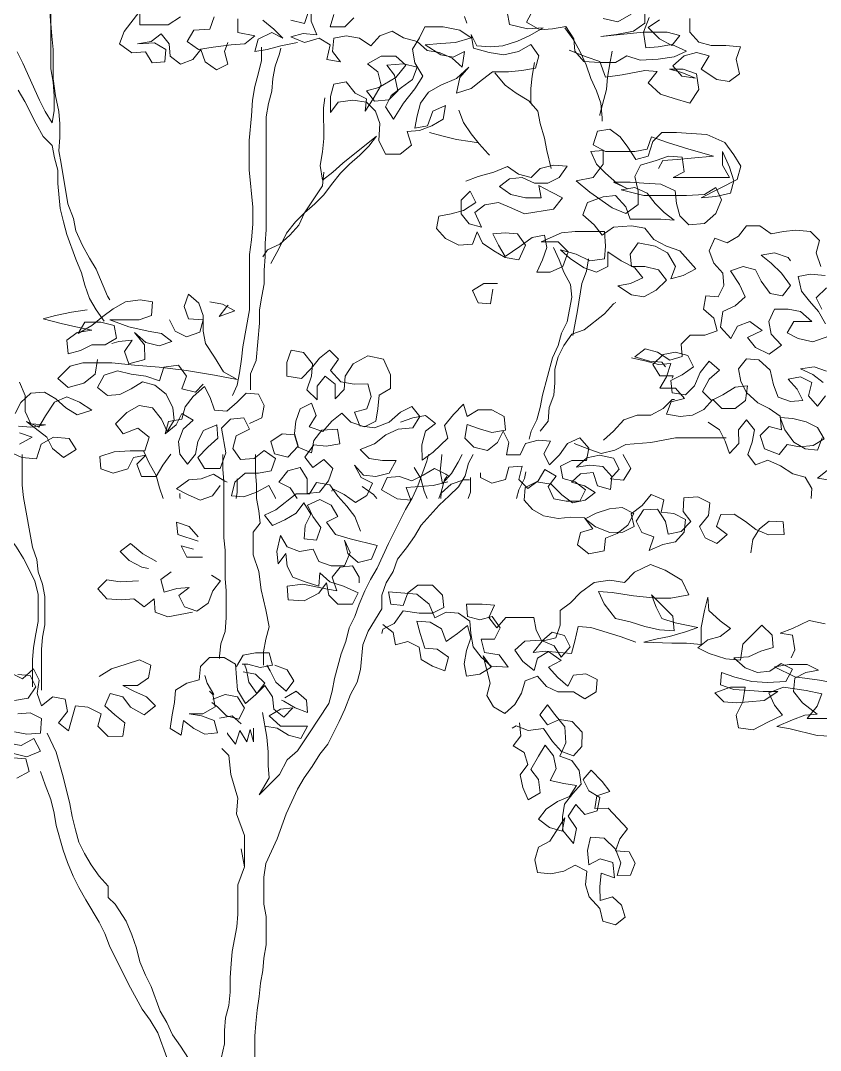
# Model space of a CAD drawing. Header units: metres. Extents: x -58 to 722, y -1100 to 345.
# Drawn here: x 31.314 to 31.862, y -16.49 to -15.785 of the extents above; entities that cross this region are included whole.
import ezdxf

# ---------------------------------------------------------------- set-up
doc = ezdxf.new("R2010")
doc.units = ezdxf.units.M
doc.header["$MEASUREMENT"] = 0
doc.layers.add('FSR_ARQ_006ARBOLES', color=74, linetype='Continuous', lineweight=0)

# ---------------------------------------------------------------- blocks, each defined once
blk = doc.blocks.new('arboles fsr 01')
at = {"layer": 'FSR_ARQ_006ARBOLES', "color": 35}
for points in [[(186.56601, -35.21631), (186.56242, -35.22346), (186.55167, -35.24705), (186.54809, -35.2542), (186.54379, -35.26135), (186.54237, -35.25348), (186.54238, -35.24418), (186.5431, -35.2356), (186.54454, -35.22702), (186.54457, -35.19984), (186.54529, -35.19054), (186.54601, -35.18268), (186.54888, -35.17338), (186.55176, -35.15765), (186.55605, -35.14979), (186.56178, -35.14407), (186.56823, -35.13692)], [(186.54458, -35.17981), (186.54457, -35.19841), (186.54384, -35.20628), (186.54312, -35.21486), (186.5431, -35.23345), (186.54166, -35.24418), (186.53951, -35.25419), (186.53879, -35.26206), (186.53878, -35.27064), (186.53949, -35.27922), (186.53805, -35.28709), (186.53373, -35.31283), (186.53015, -35.32212), (186.52871, -35.32999), (186.52441, -35.33928), (186.52011, -35.34715), (186.51582, -35.3543), (186.50865, -35.37145), (186.50722, -35.3736)], [(186.51078, -35.38719), (186.51579, -35.38004), (186.52009, -35.37289), (186.52296, -35.36431), (186.52511, -35.35645), (186.5287, -35.34787), (186.53443, -35.33214), (186.53658, -35.32428), (186.53874, -35.3157), (186.54018, -35.29996), (186.54019, -35.29138), (186.54234, -35.28352), (186.54378, -35.27565), (186.54951, -35.26993), (186.55381, -35.26207), (186.56097, -35.24777), (186.56527, -35.24062)], [(186.41776, -35.43073), (186.41777, -35.42072), (186.41421, -35.41213), (186.41208, -35.38853), (186.41209, -35.37995), (186.41067, -35.37136), (186.40924, -35.3635), (186.40925, -35.35491), (186.40854, -35.34633), (186.40855, -35.33775), (186.40784, -35.32916), (186.40791, -35.25764), (186.40649, -35.24906), (186.40435, -35.24119), (186.40364, -35.23332), (186.40222, -35.22546), (186.39936, -35.21759), (186.39865, -35.21401)], [(186.41081, -35.21331), (186.4108, -35.22189), (186.41294, -35.23047), (186.41508, -35.23834), (186.4165, -35.24692), (186.41721, -35.25694), (186.41862, -35.27267), (186.41861, -35.29127), (186.41644, -35.31487), (186.41643, -35.3256), (186.41714, -35.33561), (186.41856, -35.34491), (186.41853, -35.37995), (186.4228, -35.40356), (186.4235, -35.41143), (186.42493, -35.42001), (186.42635, -35.42788), (186.4292, -35.43432)], [(186.40496, -35.35062), (186.39997, -35.34132), (186.39497, -35.3313), (186.38925, -35.32414), (186.38354, -35.31841), (186.37711, -35.31269), (186.37139, -35.30696), (186.36639, -35.30052), (186.36067, -35.29336), (186.35496, -35.28763), (186.34853, -35.28191), (186.34281, -35.27618), (186.33781, -35.26974), (186.35925, -35.28692), (186.36568, -35.29265), (186.37211, -35.29766), (186.37355, -35.28837), (186.37213, -35.27978), (186.37142, -35.2712), (186.37144, -35.25189), (186.37073, -35.24545)], [(186.3714, -35.29266), (186.37211, -35.30124), (186.38354, -35.31841), (186.38711, -35.32628), (186.39282, -35.33273), (186.39925, -35.33845), (186.40712, -35.34204), (186.40997, -35.34633)], [(186.22546, -35.34044), (186.22188, -35.3483), (186.21901, -35.35617), (186.21471, -35.36403), (186.21399, -35.3719), (186.21683, -35.38764), (186.2204, -35.39479), (186.22254, -35.40266), (186.22611, -35.41053), (186.23253, -35.43414), (186.23395, -35.44201), (186.23609, -35.44988), (186.23966, -35.45703), (186.24108, -35.46204)], [(186.23393, -35.45703), (186.22893, -35.45058), (186.22823, -35.442), (186.22537, -35.43413), (186.22467, -35.42626), (186.22467, -35.41768), (186.22253, -35.40981), (186.21897, -35.40266), (186.21397, -35.3955), (186.2061, -35.39263), (186.19324, -35.38261), (186.18752, -35.37617), (186.18609, -35.37545)], [(186.19388, -35.46271), (186.18745, -35.45698), (186.18102, -35.44983), (186.17244, -35.44696), (186.16385, -35.44695), (186.15599, -35.44265), (186.15028, -35.43692), (186.14884, -35.43692)], [(186.21247, -35.46487), (186.20317, -35.46844), (186.1953, -35.47129), (186.18672, -35.46914), (186.17957, -35.46556), (186.16384, -35.46411), (186.14811, -35.46124), (186.11592, -35.46121)], [(186.41504, -35.89377), (186.41508, -35.84085), (186.41438, -35.83298), (186.41367, -35.8244), (186.41225, -35.81581), (186.41154, -35.80723), (186.41012, -35.79936), (186.40941, -35.79149), (186.40798, -35.78291), (186.408, -35.76503), (186.40944, -35.75716), (186.40945, -35.74), (186.40803, -35.73141), (186.40089, -35.71567), (186.39519, -35.69993), (186.38805, -35.68419), (186.38376, -35.67704), (186.37876, -35.66988), (186.37377, -35.66201), (186.36877, -35.65557), (186.36163, -35.64126), (186.35806, -35.63339), (186.35449, -35.62409), (186.35021, -35.61621), (186.34807, -35.60835), (186.34665, -35.59261), (186.34308, -35.58402), (186.33451, -35.56971), (186.33452, -35.56113), (186.33167, -35.55326), (186.32738, -35.5461), (186.32453, -35.53823), (186.31882, -35.53108), (186.31382, -35.52392), (186.30953, -35.51677), (186.2981, -35.50388), (186.29167, -35.49815), (186.28595, -35.49243), (186.28167, -35.48527), (186.27953, -35.4774), (186.27654, -35.47191)], [(186.28358, -35.47191), (186.28597, -35.47669), (186.29025, -35.48385), (186.29597, -35.49029), (186.2974, -35.48242), (186.2967, -35.47456), (186.29648, -35.47191)], [(186.30497, -35.47191), (186.30599, -35.476), (186.3117, -35.49174), (186.31527, -35.49961), (186.31955, -35.50676), (186.33026, -35.52823), (186.3374, -35.54397), (186.34168, -35.55112), (186.34525, -35.55828), (186.34882, -35.56686), (186.35167, -35.57473), (186.35524, -35.58189), (186.35738, -35.59047), (186.36024, -35.59834), (186.36451, -35.61408), (186.36594, -35.62195), (186.36807, -35.62982), (186.38093, -35.64914), (186.38093, -35.64914), (186.38807, -35.65988), (186.3945, -35.6656), (186.3995, -35.67491), (186.41236, -35.68779), (186.40594, -35.67706), (186.40666, -35.66919), (186.40667, -35.66061), (186.40739, -35.65131), (186.41027, -35.63558)], [(186.40958, -35.60554), (186.40959, -35.59696), (186.40816, -35.58909), (186.40602, -35.58122), (186.40818, -35.5705), (186.41105, -35.55762), (186.41249, -35.54618), (186.41608, -35.53546), (186.41609, -35.52115), (186.41181, -35.51543), (186.41253, -35.50756), (186.41397, -35.4997), (186.41397, -35.49111), (186.4147, -35.48325), (186.41471, -35.47191)], [(186.43545, -35.47191), (186.43544, -35.48112), (186.43472, -35.48899), (186.43468, -35.52475), (186.43396, -35.53261), (186.43394, -35.55049), (186.43322, -35.55836), (186.43321, -35.57552), (186.43391, -35.58411), (186.43677, -35.59198), (186.43748, -35.59985), (186.43747, -35.60128)], [(186.48567, -35.46941), (186.48209, -35.47728), (186.47779, -35.48514), (186.47564, -35.49301), (186.47336, -35.49982)], [(186.56275, -35.47191), (186.56273, -35.49125), (186.56201, -35.49912), (186.55626, -35.53058), (186.55339, -35.53844), (186.55267, -35.54631), (186.5498, -35.55418), (186.54837, -35.56204), (186.54835, -35.57992), (186.54977, -35.58779), (186.55048, -35.59566), (186.55046, -35.6214)], [(186.55618, -35.61926), (186.5562, -35.6021), (186.55549, -35.59423), (186.55407, -35.58565), (186.55264, -35.57778), (186.55266, -35.56061), (186.55481, -35.55203), (186.56198, -35.53774), (186.56627, -35.53059), (186.57415, -35.51987), (186.57273, -35.51343), (186.57631, -35.50557), (186.57989, -35.49842), (186.58491, -35.49127), (186.5892, -35.48412), (186.59279, -35.47554), (186.59378, -35.47191)], [(186.24901, -35.49982), (186.24749, -35.49423), (186.24392, -35.48707), (186.24321, -35.48278)], [(186.29833, -35.49982), (186.29684, -35.4957), (186.2947, -35.48783), (186.29327, -35.48569)], [(186.3469, -35.49217), (186.33975, -35.49717), (186.33762, -35.49982)], [(186.4263, -35.48724), (186.42629, -35.49582), (186.42701, -35.49982)], [(186.46239, -35.49982), (186.46276, -35.49872), (186.46276, -35.49657)], [(186.45727, -35.85519), (186.46228, -35.84733), (186.46729, -35.84018), (186.47088, -35.83232), (186.47517, -35.82517), (186.48091, -35.80944), (186.48449, -35.80229), (186.48808, -35.79371), (186.49023, -35.78513), (186.4931, -35.77655), (186.49668, -35.76797), (186.50384, -35.75725), (186.50814, -35.75296), (186.50815, -35.74581), (186.51387, -35.73938), (186.51889, -35.73223), (186.52318, -35.72508), (186.52677, -35.71793), (186.52892, -35.71007), (186.53107, -35.70149), (186.53251, -35.69362), (186.53682, -35.67646), (186.54112, -35.66073), (186.54686, -35.64858)], [(186.43599, -35.65849), (186.4317, -35.66278), (186.43025, -35.67493), (186.42595, -35.68995), (186.42666, -35.69996), (186.42164, -35.71355), (186.42162, -35.73357), (186.42377, -35.72213), (186.42162, -35.73357), (186.4259, -35.74502), (186.42588, -35.76361), (186.42659, -35.77148), (186.42944, -35.78722), (186.43014, -35.79509), (186.43085, -35.80367), (186.43084, -35.81297), (186.43155, -35.82155), (186.43369, -35.82942), (186.4344, -35.83729), (186.43439, -35.84587), (186.43653, -35.85517)], [(186.55112, -35.6729), (186.54826, -35.68148), (186.54467, -35.69077), (186.54252, -35.69935), (186.54108, -35.70722), (186.53678, -35.72295), (186.53391, -35.73081), (186.53032, -35.73939), (186.52674, -35.74654), (186.52244, -35.75441), (186.51385, -35.7687), (186.51026, -35.77585), (186.5074, -35.78372), (186.49522, -35.80802), (186.48662, -35.82375), (186.48161, -35.83089), (186.47659, -35.83876), (186.47086, -35.85449)]]:
    blk.add_lwpolyline(points, dxfattribs=at)
at = {"layer": 'FSR_ARQ_006ARBOLES'}
for points in [[(186.38793, -35.21042), (186.39865, -35.21258), (186.40723, -35.21473), (186.4151, -35.21617), (186.41296, -35.2083), (186.40438, -35.204), (186.39723, -35.20757), (186.40296, -35.20186), (186.41011, -35.19614)], [(186.42585, -35.19544), (186.42584, -35.20402), (186.41511, -35.20616), (186.42154, -35.21117), (186.43012, -35.21189), (186.44157, -35.21333), (186.45086, -35.21477), (186.45802, -35.20977), (186.45373, -35.20262), (186.44372, -35.20189), (186.44087, -35.19402)], [(186.39223, -35.19612), (186.38365, -35.19826), (186.38008, -35.18753)], [(186.46232, -35.19404), (186.47019, -35.19906), (186.48807, -35.19907), (186.48807, -35.19049), (186.49807, -35.20337), (186.50093, -35.21124), (186.49306, -35.21696), (186.48447, -35.21623), (186.48018, -35.22338), (186.47231, -35.22266), (186.4716, -35.21479), (186.47876, -35.21051), (186.48949, -35.21123), (186.4809, -35.20979), (186.47447, -35.20478), (186.46946, -35.21121), (186.46874, -35.21908), (186.4623, -35.22408), (186.45443, -35.22121), (186.44943, -35.21477), (186.44656, -35.22264), (186.43941, -35.22764), (186.43226, -35.22405), (186.43441, -35.21619), (186.43227, -35.21046)], [(186.21556, -35.21527), (186.20483, -35.21955), (186.19624, -35.22241), (186.19266, -35.23242), (186.18193, -35.23098), (186.16763, -35.2281), (186.15976, -35.22881), (186.16548, -35.23597), (186.1576, -35.24311), (186.14902, -35.24596), (186.139, -35.24882), (186.13329, -35.24023), (186.13473, -35.23022), (186.14331, -35.22736), (186.1519, -35.22737), (186.14403, -35.22951), (186.13544, -35.23308), (186.14403, -35.23166), (186.14975, -35.22522), (186.14261, -35.21878), (186.13474, -35.21663), (186.12687, -35.21877), (186.13187, -35.22735), (186.12185, -35.23378), (186.11398, -35.2352), (186.10755, -35.23019), (186.10971, -35.2209), (186.10685, -35.21303), (186.11615, -35.21232), (186.12545, -35.21233), (186.13332, -35.21019), (186.13905, -35.20376), (186.13905, -35.19518)], [(186.15836, -35.19591), (186.16551, -35.20092), (186.15835, -35.20807), (186.15048, -35.21235), (186.14548, -35.20591), (186.15335, -35.20377), (186.16837, -35.20379), (186.19554, -35.20667), (186.18553, -35.20523), (186.17481, -35.20308), (186.16766, -35.19806), (186.16767, -35.18948)], [(186.17625, -35.19235), (186.18482, -35.19736), (186.19412, -35.19523)], [(186.23847, -35.18955), (186.24275, -35.19742), (186.23417, -35.20242), (186.2263, -35.20169), (186.21772, -35.20026), (186.21271, -35.20812), (186.21198, -35.21598), (186.20626, -35.22242), (186.19624, -35.22312), (186.18623, -35.22311), (186.17908, -35.21881), (186.1705, -35.22167), (186.15906, -35.22094), (186.14904, -35.2195), (186.14118, -35.21592), (186.15048, -35.21164), (186.15906, -35.21307), (186.16693, -35.2138), (186.16837, -35.20379), (186.1648, -35.19449)], [(186.25492, -35.19099), (186.25348, -35.19886), (186.24204, -35.20171), (186.23202, -35.20098), (186.2406, -35.206), (186.24847, -35.20958), (186.25776, -35.21245), (186.26563, -35.21317), (186.27421, -35.21247), (186.27779, -35.20532), (186.27635, -35.2139), (186.26634, -35.21675), (186.25704, -35.21817), (186.24774, -35.21602), (186.23988, -35.21172), (186.23487, -35.21887), (186.23701, -35.22674), (186.24559, -35.22817), (186.25417, -35.2289), (186.26418, -35.22891), (186.27061, -35.23392), (186.27776, -35.23965), (186.28706, -35.24252), (186.28492, -35.2325), (186.2792, -35.22606), (186.28706, -35.23322), (186.29707, -35.23752), (186.30494, -35.24182), (186.30994, -35.24897), (186.31207, -35.25684), (186.3135, -35.26471), (186.30563, -35.26327), (186.30206, -35.25397), (186.2942, -35.25039), (186.29562, -35.25897), (186.30277, -35.26327), (186.31064, -35.26614), (186.3185, -35.26686), (186.31563, -35.27544), (186.32278, -35.28117), (186.33208, -35.28118), (186.33638, -35.2726), (186.33567, -35.26187), (186.33854, -35.25401), (186.34427, -35.24829), (186.35285, -35.24687), (186.36215, -35.24831), (186.36715, -35.25475), (186.36716, -35.24473), (186.36502, -35.23686), (186.35715, -35.23543), (186.35142, -35.24257), (186.34427, -35.24614), (186.34498, -35.25401), (186.33998, -35.24614), (186.33498, -35.23755), (186.33713, -35.22897), (186.34357, -35.22397), (186.335, -35.21896), (186.3257, -35.21895), (186.31926, -35.22466), (186.32569, -35.23254), (186.33641, -35.23898), (186.34427, -35.24114), (186.33926, -35.24757), (186.32996, -35.24685), (186.32425, -35.24112), (186.3264, -35.23111), (186.33141, -35.22468), (186.32069, -35.22395), (186.3121, -35.22609), (186.31496, -35.23396), (186.3221, -35.23897), (186.32854, -35.24398), (186.33211, -35.25114), (186.32709, -35.259), (186.32066, -35.24898), (186.31352, -35.23968), (186.30852, -35.23181), (186.31354, -35.22323), (186.31497, -35.21465), (186.31069, -35.20749), (186.30712, -35.20034), (186.29568, -35.20033), (186.28495, -35.20246), (186.27779, -35.20746), (186.2878, -35.21033), (186.2971, -35.21106), (186.30711, -35.21178), (186.29709, -35.21821), (186.28922, -35.21963), (186.28207, -35.21605), (186.28349, -35.22606), (186.28994, -35.22035), (186.29781, -35.21678), (186.30568, -35.21535), (186.31212, -35.20964), (186.3207, -35.2075), (186.32786, -35.20322), (186.33572, -35.20608), (186.34144, -35.21253), (186.34859, -35.20753), (186.35718, -35.2061), (186.36504, -35.20754), (186.36575, -35.21612), (186.36074, -35.22256), (186.36932, -35.22113), (186.36719, -35.21184), (186.37434, -35.20755), (186.38364, -35.21042), (186.39222, -35.20685), (186.38436, -35.2047), (186.37577, -35.20541), (186.37936, -35.19683), (186.37937, -35.18824)], [(186.36506, -35.19252), (186.3672, -35.20039), (186.3579, -35.20038), (186.35218, -35.19466)], [(186.28209, -35.19388), (186.28066, -35.19817)], [(186.21843, -35.20097), (186.21271, -35.20883), (186.20841, -35.2167), (186.20482, -35.22456), (186.20196, -35.23314), (186.19837, -35.241), (186.1955, -35.24887), (186.19478, -35.25817), (186.19478, -35.26031)], [(186.18838, -35.21596), (186.18981, -35.22383), (186.19123, -35.23241), (186.19194, -35.24028), (186.19621, -35.25602), (186.19621, -35.25674)], [(186.23772, -35.22316), (186.23915, -35.23174), (186.23986, -35.23961), (186.23985, -35.24819), (186.23913, -35.25034)], [(186.26275, -35.22962), (186.25631, -35.23748), (186.24915, -35.24248), (186.24128, -35.24748), (186.23555, -35.25391), (186.23411, -35.26178), (186.23124, -35.27107), (186.22981, -35.27894), (186.22694, -35.29038)], [(186.28562, -35.25324), (186.28275, -35.26111), (186.27773, -35.26825), (186.27272, -35.27469), (186.26699, -35.28112), (186.26628, -35.28183)], [(186.28128, -35.2983), (186.27342, -35.29543), (186.26341, -35.29256), (186.25483, -35.28897), (186.24767, -35.29397), (186.2398, -35.29611), (186.23409, -35.29038), (186.22551, -35.28823), (186.21692, -35.28894), (186.22192, -35.2961), (186.22907, -35.29968), (186.23765, -35.29969), (186.24553, -35.29612), (186.25339, -35.29684), (186.25982, -35.30185), (186.25267, -35.30685), (186.24337, -35.30899), (186.23336, -35.30898), (186.23479, -35.30111), (186.22692, -35.3054), (186.21977, -35.30897), (186.22548, -35.31612), (186.24407, -35.319), (186.25194, -35.31543), (186.26053, -35.31187), (186.26911, -35.3133), (186.27554, -35.31832), (186.27124, -35.32761), (186.27911, -35.32547), (186.28412, -35.31904), (186.28413, -35.31046), (186.27842, -35.30473), (186.27483, -35.31188), (186.2827, -35.31689), (186.29056, -35.31904), (186.29843, -35.32048), (186.29985, -35.32835), (186.29412, -35.33478), (186.28554, -35.33907), (186.27696, -35.33834), (186.2741, -35.33047), (186.27052, -35.33762), (186.26336, -35.34262), (186.25621, -35.34691), (186.24762, -35.34833), (186.24334, -35.33903), (186.24835, -35.33188), (186.25622, -35.33117), (186.26409, -35.33189), (186.26051, -35.33904), (186.25621, -35.34619), (186.24692, -35.33975), (186.23905, -35.33402), (186.23119, -35.33258), (186.22975, -35.34044), (186.2326, -35.34831), (186.23617, -35.35619), (186.22759, -35.35618), (186.21973, -35.35259), (186.21616, -35.34329), (186.2226, -35.33686), (186.23333, -35.33687), (186.22046, -35.33114), (186.21188, -35.33042), (186.19328, -35.3304), (186.19256, -35.3397), (186.19327, -35.34756), (186.20256, -35.349), (186.21115, -35.34472), (186.22117, -35.34187), (186.21472, -35.34758), (186.20614, -35.3533), (186.19827, -35.35615), (186.19112, -35.35257), (186.19113, -35.34327), (186.18254, -35.34898), (186.17395, -35.35327), (186.16894, -35.3597), (186.1768, -35.36328), (186.18467, -35.36472), (186.17608, -35.37043), (186.16821, -35.37186), (186.16035, -35.36756), (186.15392, -35.36112), (186.15893, -35.35468), (186.16752, -35.35255), (186.1761, -35.35255), (186.17682, -35.34469), (186.17182, -35.33753), (186.16109, -35.33967), (186.15322, -35.34395), (186.14821, -35.35253), (186.15106, -35.3604), (186.1432, -35.35825), (186.13533, -35.35395), (186.14536, -35.34251), (186.15394, -35.33966), (186.16181, -35.33538), (186.16754, -35.32823), (186.17612, -35.32681), (186.18757, -35.32753), (186.19471, -35.33255), (186.19973, -35.32611), (186.20688, -35.31968), (186.20403, -35.31181), (186.19402, -35.30823), (186.18615, -35.30751), (186.17971, -35.31465), (186.17684, -35.32252), (186.15753, -35.3225), (186.14895, -35.32321), (186.15539, -35.31821), (186.16112, -35.31249), (186.16613, -35.30606), (186.174, -35.30249), (186.18258, -35.30393), (186.16827, -35.30749), (186.1411, -35.30746), (186.12965, -35.30674), (186.12251, -35.30244), (186.11892, -35.31031), (186.12249, -35.31889), (186.12964, -35.32533), (186.13965, -35.32606), (186.14538, -35.32034), (186.14753, -35.31248), (186.14825, -35.30461), (186.15755, -35.30033), (186.16828, -35.29962), (186.17686, -35.29891), (186.18759, -35.29892), (186.17829, -35.30321), (186.18545, -35.29964), (186.1926, -35.29321), (186.19833, -35.28749), (186.20191, -35.27963), (186.19405, -35.27891), (186.19404, -35.28749), (186.20047, -35.29608), (186.21119, -35.29823), (186.2026, -35.30538), (186.18829, -35.31537), (186.17971, -35.31894), (186.17184, -35.31321), (186.17185, -35.30463), (186.17401, -35.29534), (186.17044, -35.28818), (186.16043, -35.28531), (186.15256, -35.28244), (186.14398, -35.28315), (186.14254, -35.29245), (186.14969, -35.29603), (186.11393, -35.296), (186.11823, -35.28813), (186.11824, -35.27955), (186.11393, -35.28956), (186.11107, -35.29814), (186.1132, -35.30601), (186.1225, -35.30816), (186.1318, -35.30889), (186.10892, -35.29742), (186.10678, -35.28884), (186.11108, -35.28169), (186.11681, -35.27383), (186.12826, -35.26883), (186.13827, -35.26813), (186.14757, -35.26742), (186.15687, -35.26743), (186.16258, -35.27315), (186.16544, -35.28245), (186.1733, -35.28461), (186.17831, -35.27675), (186.18333, -35.27031), (186.18977, -35.26531), (186.19763, -35.26675), (186.20049, -35.27534), (186.19262, -35.27962), (186.17402, -35.2796), (186.16615, -35.27816), (186.1633, -35.27029), (186.15329, -35.27386), (186.13969, -35.27814), (186.12395, -35.28242), (186.13826, -35.28386), (186.14684, -35.28458), (186.15614, -35.28531), (186.15899, -35.29032)], [(186.3042, -35.26756), (186.29633, -35.2697), (186.28703, -35.27184), (186.27845, -35.27326), (186.27344, -35.27397)], [(186.05595, -35.35244), (186.05881, -35.34386), (186.05668, -35.336), (186.0624, -35.33028), (186.0717, -35.32957), (186.07957, -35.33029), (186.08743, -35.33173), (186.09459, -35.32673), (186.10317, -35.32674), (186.10817, -35.33318), (186.11532, -35.33748), (186.12319, -35.33463), (186.12676, -35.3425), (186.12389, -35.35036), (186.11816, -35.35679), (186.11744, -35.36466), (186.12101, -35.37181), (186.12888, -35.37111), (186.1303, -35.37969), (186.12386, -35.38541), (186.12171, -35.39327), (186.12957, -35.39614), (186.13887, -35.39615), (186.14459, -35.40187), (186.14386, -35.40974), (186.15173, -35.41189), (186.1596, -35.40689), (186.16747, -35.40476), (186.1739, -35.40977), (186.1646, -35.41262), (186.15673, -35.41333), (186.15459, -35.41619)], [(186.05521, -35.37962), (186.05879, -35.37247), (186.05236, -35.36603)], [(186.05308, -35.35816), (186.06238, -35.35746), (186.07024, -35.35889), (186.06809, -35.36819), (186.06308, -35.37462), (186.05735, -35.38105), (186.05305, -35.38892)], [(186.0509, -35.39678), (186.06091, -35.40037), (186.07021, -35.39823), (186.07736, -35.39466), (186.07308, -35.3875), (186.06164, -35.38749), (186.06879, -35.38106), (186.07666, -35.37964), (186.08524, -35.37965), (186.08881, -35.38752), (186.08738, -35.39538), (186.08093, -35.40253), (186.08879, -35.40826), (186.09738, -35.40398), (186.10239, -35.39754), (186.0931, -35.39324), (186.10097, -35.38753), (186.10884, -35.3904), (186.11312, -35.39827), (186.11956, -35.39112), (186.11814, -35.38111), (186.11028, -35.37753), (186.10385, -35.3718), (186.10743, -35.36393), (186.11316, -35.35536), (186.10529, -35.35249), (186.09743, -35.35463), (186.09384, -35.36178), (186.08811, -35.36964), (186.08025, -35.37106), (186.07525, -35.36462), (186.08097, -35.35676), (186.08742, -35.35033), (186.09386, -35.34533), (186.08528, -35.34389), (186.07669, -35.34674), (186.07526, -35.34889)], [(186.20328, -35.34757), (186.2047, -35.35544), (186.20756, -35.36331), (186.2104, -35.38048), (186.21325, -35.39622)], [(186.26406, -35.36694), (186.26548, -35.37624), (186.27335, -35.37553), (186.27693, -35.36767), (186.26978, -35.36337), (186.2612, -35.36336)], [(186.52434, -35.41366), (186.50575, -35.41365), (186.49144, -35.41506), (186.47571, -35.41648), (186.45854, -35.41861), (186.44066, -35.42146), (186.42635, -35.4243), (186.43494, -35.4193), (186.44067, -35.41001), (186.4464, -35.40143), (186.44784, -35.39357), (186.44785, -35.38356), (186.45071, -35.37569), (186.45716, -35.36998), (186.46001, -35.37785), (186.45714, -35.38571), (186.44784, -35.38642), (186.44998, -35.39429), (186.45856, -35.39715), (186.46572, -35.39359), (186.4693, -35.38644)], [(186.52151, -35.38005), (186.53153, -35.38149), (186.54154, -35.38364), (186.5494, -35.38579), (186.53796, -35.38865), (186.52866, -35.39078), (186.51864, -35.39292), (186.52794, -35.39436), (186.53437, -35.39937), (186.53365, -35.40795), (186.52578, -35.4058), (186.51863, -35.40222), (186.51005, -35.40221), (186.5029, -35.39791), (186.50434, -35.39004), (186.51293, -35.38791), (186.52294, -35.38792), (186.52722, -35.39507), (186.51864, -35.39006), (186.5115, -35.38433), (186.50507, -35.37932), (186.4972, -35.37502), (186.48791, -35.37358), (186.48004, -35.375), (186.48075, -35.38359), (186.48861, -35.38645), (186.5072, -35.38647), (186.49504, -35.39075), (186.48288, -35.3936), (186.4743, -35.39502), (186.46786, -35.40002), (186.47572, -35.40289), (186.48431, -35.40075), (186.49146, -35.39432), (186.48502, -35.40219), (186.48501, -35.41148), (186.49502, -35.41435), (186.49789, -35.40649), (186.49289, -35.39933), (186.50147, -35.40005), (186.50576, -35.40149)], [(186.44356, -35.37497), (186.43569, -35.37639), (186.42782, -35.38068), (186.43783, -35.38426), (186.43283, -35.37782), (186.43212, -35.37711)], [(186.56436, -35.45804), (186.55649, -35.4609), (186.56435, -35.4652)], [(186.57078, -35.47021), (186.56291, -35.47378), (186.55361, -35.47448), (186.55076, -35.46518), (186.5429, -35.46088), (186.53288, -35.46159), (186.52859, -35.46874), (186.53645, -35.47375), (186.54361, -35.46804), (186.54719, -35.46089), (186.56007, -35.45089), (186.5522, -35.45446), (186.54792, -35.4473), (186.5422, -35.43871), (186.53434, -35.43513), (186.52647, -35.4387), (186.5186, -35.4437), (186.52789, -35.44657), (186.53505, -35.44228), (186.54149, -35.43657), (186.54864, -35.43228), (186.55723, -35.43301), (186.56366, -35.43873), (186.56723, -35.44589)], [(186.56507, -35.45375), (186.55721, -35.45446), (186.54791, -35.45302), (186.55721, -35.45232), (186.56079, -35.44445), (186.5608, -35.43444), (186.56438, -35.42586)], [(186.05082, -35.48117), (186.05797, -35.4869), (186.04867, -35.48832)], [(186.05513, -35.46115), (186.05799, -35.46902), (186.06585, -35.46832), (186.07301, -35.46403), (186.07874, -35.45617), (186.08161, -35.4483), (186.07374, -35.44901), (186.06515, -35.45115), (186.058, -35.45472), (186.0537, -35.46187), (186.06085, -35.46616), (186.06943, -35.46689), (186.0773, -35.46546), (186.0823, -35.47191), (186.0916, -35.46834), (186.09447, -35.45976), (186.08875, -35.45403), (186.08088, -35.45617), (186.08161, -35.44759), (186.08876, -35.44259), (186.09592, -35.43902), (186.10308, -35.43259), (186.10666, -35.42544), (186.1081, -35.41757), (186.1031, -35.41113), (186.09523, -35.41184), (186.08807, -35.41827), (186.08592, -35.42757), (186.08305, -35.43543), (186.07518, -35.43829), (186.06731, -35.43756), (186.07089, -35.43041), (186.07662, -35.42398), (186.06876, -35.42255), (186.0616, -35.42611), (186.06374, -35.4347), (186.05801, -35.44113), (186.05301, -35.43469)], [(186.05445, -35.42611), (186.06089, -35.42111), (186.06876, -35.41754), (186.06018, -35.4161), (186.05231, -35.41895)], [(186.17605, -35.41049), (186.16675, -35.41262), (186.15888, -35.41476), (186.15101, -35.41404), (186.15386, -35.42262), (186.15815, -35.42978), (186.14814, -35.42977), (186.14241, -35.4362), (186.15099, -35.43835), (186.15384, -35.44622), (186.14526, -35.44765), (186.13739, -35.44692), (186.13024, -35.44334), (186.12453, -35.4369), (186.1188, -35.44262), (186.11022, -35.44261), (186.10379, -35.4376), (186.10236, -35.4283), (186.11023, -35.42902), (186.11809, -35.43403), (186.12524, -35.43762), (186.13097, -35.4319), (186.12669, -35.42403), (186.12025, -35.4183), (186.1267, -35.41259), (186.13241, -35.41974), (186.13598, -35.42833), (186.1417, -35.43406), (186.15028, -35.43263), (186.151, -35.42477), (186.14385, -35.42118), (186.13671, -35.41617), (186.14029, -35.40902), (186.14816, -35.40688), (186.15602, -35.40832), (186.16245, -35.41476), (186.15816, -35.42191), (186.14957, -35.4219), (186.15029, -35.42334)], [(186.38828, -35.49982), (186.39268, -35.49293), (186.39983, -35.48936), (186.39412, -35.4822), (186.38625, -35.48005), (186.38195, -35.4872), (186.38194, -35.4965), (186.37408, -35.49577), (186.36836, -35.48862), (186.36551, -35.48075), (186.37124, -35.47503), (186.37838, -35.48004), (186.3834, -35.47361), (186.37768, -35.46574), (186.36981, -35.46645), (186.36123, -35.46501), (186.36267, -35.45571), (186.37268, -35.45644), (186.37768, -35.46288), (186.37911, -35.47075), (186.38769, -35.46718), (186.38985, -35.45931), (186.39771, -35.45861), (186.40486, -35.46362), (186.40271, -35.47148), (186.39412, -35.47362), (186.38769, -35.46646), (186.38985, -35.4586), (186.38914, -35.45073), (186.38628, -35.44286), (186.37914, -35.43928), (186.37627, -35.44714), (186.38055, -35.4543), (186.37197, -35.45715), (186.36625, -35.45071), (186.35982, -35.4457), (186.35409, -35.45141), (186.34551, -35.45427), (186.33836, -35.45068), (186.33694, -35.44282), (186.33623, -35.43423), (186.32908, -35.42994), (186.32909, -35.42135), (186.33339, -35.41134), (186.3434, -35.40921), (186.3527, -35.41422), (186.3577, -35.42209), (186.3584, -35.43068), (186.36412, -35.4364), (186.36413, -35.42711), (186.37057, -35.42211), (186.37557, -35.42855), (186.37556, -35.43713), (186.382, -35.4307), (186.37915, -35.42211), (186.37844, -35.41425), (186.38417, -35.4071), (186.39204, -35.40568), (186.39489, -35.41355), (186.39489, -35.42213), (186.38559, -35.42355), (186.37916, -35.41711), (186.37416, -35.41067), (186.36772, -35.40565), (186.362, -35.41137), (186.367, -35.41853), (186.36055, -35.42567), (186.35197, -35.4271), (186.34339, -35.42709), (186.34123, -35.43495), (186.34409, -35.44282), (186.35195, -35.44498), (186.34837, -35.45355), (186.33907, -35.45498), (186.32978, -35.45139), (186.32263, -35.44495), (186.31548, -35.44137), (186.31047, -35.4478), (186.31475, -35.45495), (186.32405, -35.45568), (186.33191, -35.45926), (186.33906, -35.46499), (186.34836, -35.46857), (186.34263, -35.47429), (186.33405, -35.47571), (186.32546, -35.4757), (186.32975, -35.48358), (186.33833, -35.48573), (186.3462, -35.48502), (186.35192, -35.47859), (186.34762, -35.48645), (186.34047, -35.49002), (186.34404, -35.49789), (186.35119, -35.50219), (186.35834, -35.49719), (186.3655, -35.49362), (186.36621, -35.49505)], [(186.51505, -35.41151), (186.51647, -35.42081), (186.52362, -35.42654), (186.53363, -35.42941), (186.54007, -35.42369), (186.53221, -35.41582), (186.52434, -35.41366)], [(186.46851, -35.47154), (186.47351, -35.4787), (186.47779, -35.48586), (186.48709, -35.48587), (186.48996, -35.478), (186.48424, -35.47227), (186.49211, -35.47371), (186.49568, -35.48087), (186.50497, -35.48374), (186.51284, -35.48088), (186.51356, -35.47302), (186.50427, -35.47015), (186.49426, -35.46942), (186.48496, -35.46941), (186.4821, -35.46083), (186.48926, -35.45511), (186.49856, -35.4587), (186.50357, -35.45227), (186.49642, -35.44511), (186.48856, -35.44081), (186.47998, -35.44223), (186.47425, -35.44938), (186.47067, -35.45724), (186.46638, -35.45009), (186.4671, -35.44222), (186.4714, -35.43364), (186.47856, -35.42793), (186.48643, -35.42579), (186.49358, -35.43009), (186.50072, -35.43367), (186.50859, -35.43439), (186.51503, -35.42939), (186.51075, -35.42152), (186.50217, -35.41865), (186.49358, -35.42079), (186.48429, -35.42221), (186.4757, -35.42506), (186.47285, -35.41648), (186.46355, -35.41504), (186.45854, -35.42219), (186.46139, -35.43006), (186.45281, -35.43219), (186.44781, -35.42718)], [(186.41846, -35.45219), (186.4106, -35.44861), (186.40917, -35.44074), (186.41276, -35.43359), (186.42062, -35.43288), (186.42634, -35.43861), (186.43277, -35.44433), (186.44064, -35.44363), (186.44351, -35.43576), (186.44709, -35.42861), (186.45424, -35.43506), (186.45924, -35.4415), (186.46137, -35.44937), (186.46996, -35.45081), (186.47209, -35.45867), (186.46495, -35.45295), (186.46138, -35.44579), (186.45422, -35.45008), (186.46065, -35.4558), (186.46351, -35.46367), (186.46278, -35.47154), (186.45777, -35.47797), (186.45277, -35.47153), (186.45135, -35.46366), (186.44778, -35.45651), (186.4392, -35.45292), (186.43848, -35.4615), (186.44491, -35.46723), (186.45134, -35.47367), (186.44704, -35.48082), (186.43703, -35.48081), (186.43346, -35.4708), (186.43634, -35.45507), (186.43062, -35.44934), (186.42204, -35.44862), (186.41846, -35.45576), (186.42704, -35.46006), (186.42917, -35.46793), (186.42416, -35.47508), (186.41558, -35.47436), (186.40915, -35.46934), (186.40199, -35.47434), (186.40484, -35.48221), (186.41271, -35.48365), (186.42129, -35.48366), (186.42772, -35.48939), (186.42986, -35.49797), (186.42199, -35.49868), (186.41413, -35.49581), (186.40627, -35.49151), (186.40197, -35.49938), (186.40205, -35.49982)], [(186.32262, -35.45139), (186.31476, -35.44852), (186.30689, -35.44708), (186.30045, -35.45208), (186.30688, -35.45709), (186.30902, -35.46568), (186.30901, -35.47533), (186.30187, -35.47032), (186.29258, -35.46137), (186.29473, -35.45351), (186.28901, -35.44635), (186.28258, -35.43991), (186.28043, -35.44777), (186.27328, -35.44347), (186.2647, -35.44347), (186.25683, -35.44775), (186.25611, -35.45633), (186.26469, -35.45777), (186.27256, -35.45563), (186.28043, -35.45278), (186.28185, -35.46136), (186.27612, -35.46708), (186.26754, -35.46921), (186.26111, -35.4642), (186.25754, -35.45705), (186.25395, -35.4642), (186.25538, -35.47206), (186.24679, -35.47206), (186.24323, -35.4649), (186.23536, -35.46275), (186.22749, -35.46346), (186.23178, -35.47133), (186.22819, -35.47848), (186.22176, -35.47203), (186.21676, -35.46488), (186.2089, -35.46129), (186.20317, -35.46773), (186.20459, -35.47559), (186.21389, -35.4756), (186.22104, -35.47919), (186.2196, -35.48705), (186.21173, -35.48919), (186.20529, -35.49419), (186.20886, -35.50135), (186.21744, -35.50135), (186.22531, -35.49993), (186.2289, -35.49207), (186.2239, -35.48562), (186.23105, -35.48134), (186.23534, -35.4885), (186.24177, -35.49351), (186.2475, -35.48779), (186.24536, -35.47921), (186.25394, -35.47993), (186.25608, -35.4878), (186.26466, -35.48995), (186.27181, -35.48638), (186.27182, -35.48352)], [(186.12738, -35.45121), (186.12022, -35.45621), (186.11664, -35.46336), (186.11377, -35.47122), (186.10805, -35.46478), (186.10806, -35.4562), (186.10306, -35.44975), (186.09805, -35.45619), (186.09947, -35.46405), (186.10232, -35.47192), (186.09731, -35.47836), (186.08945, -35.47549), (186.08158, -35.47906), (186.07371, -35.48406), (186.06584, -35.4862), (186.06154, -35.49334), (186.06212, -35.49982)], [(186.10043, -35.53428), (186.09903, -35.52578), (186.0949, -35.51894), (186.08863, -35.51413), (186.07991, -35.51454), (186.07911, -35.5225), (186.08904, -35.52285), (186.09709, -35.51948), (186.10371, -35.51435), (186.11094, -35.50961), (186.11928, -35.50981), (186.12204, -35.51748), (186.11542, -35.5226), (186.12191, -35.52839), (186.12936, -35.52464), (186.13296, -35.51761), (186.12723, -35.5106), (186.12644, -35.50249), (186.13389, -35.49873), (186.14283, -35.49931), (186.14324, -35.50803), (186.13843, -35.5143), (186.14454, -35.52069), (186.15272, -35.52248), (186.15451, -35.5143), (186.15947, -35.50644), (186.16841, -35.50701), (186.17316, -35.51424), (186.16956, -35.52127), (186.16189, -35.52404), (186.16488, -35.5327), (186.15625, -35.52894), (186.14807, -35.52716), (186.14257, -35.52114), (186.14178, -35.51302), (186.14922, -35.50927), (186.15734, -35.50848), (186.15556, -35.50058), (186.16361, -35.49721), (186.16934, -35.50421), (186.17621, -35.5094), (186.17443, -35.51758), (186.18146, -35.52118), (186.1898, -35.52137), (186.19884, -35.51778), (186.20546, -35.51265), (186.19843, -35.50906), (186.19002, -35.50629), (186.18207, -35.50549), (186.17462, -35.50924), (186.17837, -35.51669), (186.18525, -35.52188), (186.19266, -35.52487), (186.19346, -35.53299), (186.20323, -35.53493), (186.21023, -35.5292), (186.20845, -35.52131), (186.20065, -35.51892), (186.20584, -35.51205), (186.21456, -35.51164), (186.22252, -35.51243), (186.232, -35.51081), (186.23885, -35.50668), (186.24426, -35.50079), (186.24346, -35.49267), (186.23643, -35.48908), (186.22695, -35.4907), (186.22017, -35.49741), (186.21354, -35.50253), (186.20537, -35.50075), (186.1991, -35.49594), (186.20594, -35.49181), (186.21422, -35.48942), (186.20833, -35.48401), (186.20037, -35.48321), (186.1976, -35.49162), (186.18933, -35.494), (186.18853, -35.48588), (186.19433, -35.47939), (186.20244, -35.4786), (186.211, -35.47978), (186.20451, -35.47398), (186.19633, -35.4722), (186.18745, -35.4742), (186.18385, -35.48124), (186.18936, -35.48725), (186.18124, -35.48805), (186.1765, -35.48082), (186.18125, -35.47198), (186.1813, -35.47191)], [(186.29255, -35.48926), (186.30185, -35.49142), (186.31901, -35.49286), (186.31614, -35.50073), (186.32473, -35.50002), (186.33474, -35.49431), (186.33117, -35.48644), (186.32331, -35.48572), (186.31544, -35.48857), (186.30829, -35.48499), (186.30114, -35.48069), (186.29399, -35.48426), (186.29184, -35.48569)], [(186.31402, -35.47999), (186.30972, -35.48713), (186.30757, -35.495), (186.30581, -35.49982)], [(186.43702, -35.49154), (186.44202, -35.49798), (186.44988, -35.50085), (186.45775, -35.49728), (186.46491, -35.49371), (186.45705, -35.48798), (186.44918, -35.48726), (186.44132, -35.48439), (186.43416, -35.48868), (186.43273, -35.48939)], [(186.27825, -35.48639), (186.27824, -35.49569), (186.27974, -35.49982)], [(186.29714, -35.49982), (186.29684, -35.49642), (186.2904, -35.49069), (186.28254, -35.48782), (186.27896, -35.48782)], [(186.34815, -35.52038), (186.35173, -35.51108), (186.35675, -35.50465), (186.36247, -35.49822), (186.36749, -35.49107), (186.37607, -35.48965), (186.38035, -35.4968), (186.38894, -35.49681), (186.4018, -35.50684), (186.40895, -35.51042), (186.40394, -35.51685), (186.39607, -35.51327), (186.38893, -35.50897), (186.38392, -35.50253), (186.37963, -35.50968), (186.3832, -35.51683), (186.3839, -35.52542), (186.37604, -35.52612), (186.37318, -35.51825), (186.3782, -35.51111), (186.38178, -35.50396), (186.37391, -35.50037), (186.36676, -35.50394), (186.36246, -35.51109), (186.36961, -35.51467), (186.36388, -35.52254), (186.35458, -35.52539), (186.33741, -35.52966), (186.34098, -35.53825), (186.34956, -35.5404), (186.356, -35.53469), (186.35816, -35.52611), (186.35457, -35.53397), (186.35814, -35.54256), (186.36672, -35.54256), (186.37459, -35.53971), (186.37818, -35.53185), (186.38676, -35.53329), (186.39463, -35.53043), (186.39892, -35.52328), (186.40106, -35.5333), (186.40034, -35.54117), (186.39534, -35.53472), (186.39462, -35.54259), (186.39103, -35.54974), (186.38316, -35.55259), (186.37458, -35.55545), (186.37387, -35.54686), (186.36743, -35.55258), (186.35884, -35.55543), (186.34954, -35.55971), (186.35311, -35.56687), (186.36241, -35.56688), (186.36814, -35.56116), (186.36957, -35.5533), (186.37457, -35.55974), (186.38387, -35.56475), (186.39388, -35.56405), (186.3946, -35.55546), (186.38459, -35.55402), (186.371, -35.55687), (186.36313, -35.5583), (186.366, -35.54972), (186.361, -35.54327), (186.35313, -35.54255), (186.34884, -35.5497), (186.34883, -35.55328)], [(186.45113, -35.52405), (186.45686, -35.51762), (186.46473, -35.51476), (186.46401, -35.52263), (186.45113, -35.52691)], [(186.45399, -35.53192), (186.46186, -35.52978), (186.45827, -35.53693), (186.44826, -35.53692)], [(186.47758, -35.53981), (186.48617, -35.53481), (186.49404, -35.52838), (186.50047, -35.53339), (186.49475, -35.53911), (186.48688, -35.54339), (186.48258, -35.5441)], [(186.17335, -35.59092), (186.18336, -35.58735), (186.20196, -35.58165), (186.20983, -35.58094), (186.21197, -35.59024), (186.21411, -35.59811), (186.22197, -35.5974), (186.23056, -35.59669), (186.23842, -35.59741), (186.23271, -35.59026), (186.22413, -35.5881), (186.22128, -35.58023), (186.22128, -35.57093), (186.21485, -35.56592), (186.20842, -35.55948), (186.19984, -35.55304), (186.18983, -35.5516), (186.18053, -35.55302), (186.1741, -35.54657), (186.16409, -35.54156), (186.15479, -35.54513), (186.14406, -35.55155), (186.13976, -35.56085), (186.1512, -35.563), (186.1605, -35.56301), (186.1748, -35.56159), (186.1884, -35.55946), (186.19698, -35.55875), (186.1934, -35.56662), (186.18623, -35.57591), (186.17694, -35.57805), (186.16763, -35.5809), (186.15834, -35.58304), (186.14904, -35.58374), (186.14976, -35.57445), (186.16336, -35.56087), (186.16049, -35.56873), (186.15691, -35.57588), (186.14833, -35.57874), (186.13402, -35.58158), (186.14188, -35.58445), (186.15189, -35.58732), (186.15976, -35.58876), (186.16834, -35.59091), (186.15046, -35.59161), (186.14116, -35.5916), (186.13186, -35.59231), (186.13187, -35.58158), (186.12974, -35.57085), (186.1276, -35.56227), (186.12688, -35.57085), (186.11972, -35.57728), (186.11328, -35.58228), (186.11971, -35.58729), (186.12758, -35.58944), (186.13401, -35.59446), (186.12685, -35.59803), (186.11612, -35.60159), (186.10682, -35.6023), (186.1054, -35.59228), (186.09326, -35.58012), (186.08681, -35.58655), (186.08609, -35.59441), (186.09396, -35.59657), (186.10182, -35.60015), (186.11112, -35.60087), (186.10396, -35.6073), (186.09609, -35.61016), (186.08822, -35.60943), (186.08107, -35.60442), (186.07392, -35.60799), (186.0782, -35.61586), (186.08965, -35.61659), (186.09966, -35.61588), (186.11039, -35.61303), (186.11897, -35.61018), (186.11968, -35.61804), (186.1111, -35.6209), (186.10108, -35.6216), (186.0925, -35.62231), (186.0832, -35.6223), (186.09178, -35.62803), (186.10179, -35.62876), (186.10966, -35.62948), (186.11753, -35.62877), (186.12325, -35.62305), (186.11324, -35.61947), (186.10395, -35.61946), (186.10537, -35.62876), (186.10965, -35.63735), (186.10821, -35.64521), (186.09892, -35.64663), (186.08962, -35.64162), (186.08033, -35.63732), (186.08534, -35.63089), (186.08892, -35.62302), (186.07963, -35.61944), (186.06532, -35.62157), (186.05531, -35.62371), (186.05816, -35.63158), (186.06459, -35.63945), (186.04457, -35.63943)], [(186.04527, -35.65088), (186.05815, -35.65017), (186.07531, -35.6459), (186.0839, -35.64447), (186.07389, -35.64017), (186.06603, -35.63731), (186.05816, -35.63658), (186.06746, -35.62944), (186.07319, -35.62229), (186.07248, -35.61371), (186.06533, -35.61013), (186.05747, -35.60869), (186.06462, -35.60512), (186.07607, -35.60513), (186.08536, -35.60657), (186.07248, -35.613), (186.05675, -35.61513), (186.04101, -35.61797)], [(186.0532, -35.57936), (186.06322, -35.57723), (186.07394, -35.58224), (186.08181, -35.58511), (186.07394, -35.58653), (186.0725, -35.59583), (186.07464, -35.60084)], [(186.46828, -35.54623), (186.47471, -35.55125), (186.47256, -35.55911), (186.46469, -35.55696), (186.45683, -35.55624), (186.46326, -35.56125), (186.45968, -35.5684), (186.45181, -35.57125), (186.44466, -35.56624), (186.4418, -35.55837), (186.4368, -35.55193), (186.44253, -35.54836)], [(186.33379, -35.57972), (186.32735, -35.58473), (186.32591, -35.59259), (186.31805, -35.59044), (186.31089, -35.59401), (186.30945, -35.60187), (186.3023, -35.60616), (186.29443, -35.60901), (186.29229, -35.60043), (186.29945, -35.59543), (186.30731, -35.59472), (186.31018, -35.58542), (186.31234, -35.57756), (186.30375, -35.57827), (186.2966, -35.58255), (186.29373, -35.59042), (186.28658, -35.5854), (186.28015, -35.58039), (186.278, -35.58826), (186.28085, -35.59613), (186.28227, -35.60471), (186.28084, -35.61258), (186.27225, -35.61114), (186.26511, -35.60684), (186.27012, -35.59969), (186.26581, -35.61685), (186.26795, -35.62472), (186.26365, -35.63187), (186.2565, -35.63615), (186.25007, -35.63043), (186.24578, -35.62327), (186.24364, -35.6154), (186.23578, -35.61253), (186.23005, -35.61897), (186.2229, -35.62254), (186.21288, -35.62253), (186.20573, -35.62681), (186.19858, -35.62251), (186.19787, -35.61465), (186.20503, -35.61108), (186.21289, -35.6118), (186.21646, -35.61895), (186.2229, -35.61324), (186.22863, -35.60681), (186.22077, -35.60251), (186.22864, -35.59679), (186.23579, -35.60109), (186.23793, -35.60896), (186.24508, -35.60325), (186.2501, -35.5961), (186.24367, -35.59037), (186.23365, -35.58965), (186.22507, -35.59321), (186.22077, -35.60036), (186.21505, -35.59392), (186.21864, -35.58677), (186.22651, -35.58463), (186.23294, -35.59036), (186.23652, -35.58321), (186.23796, -35.57535), (186.25584, -35.57536), (186.26155, -35.5818), (186.26657, -35.57537), (186.263, -35.5675), (186.27086, -35.56679), (186.28088, -35.5668), (186.28015, -35.57467), (186.27229, -35.57681), (186.26442, -35.57465), (186.25941, -35.5818), (186.26298, -35.58896), (186.27156, -35.58897), (186.26941, -35.59755), (186.26011, -35.59897), (186.25438, -35.60683), (186.26511, -35.60612), (186.27155, -35.60041), (186.27656, -35.59398), (186.278, -35.5854), (186.27872, -35.57753), (186.28588, -35.57253), (186.29375, -35.57182), (186.30089, -35.5754), (186.30448, -35.56682), (186.31235, -35.56039), (186.32237, -35.55969), (186.33023, -35.55898), (186.3288, -35.56685), (186.32093, -35.56755), (186.31807, -35.55968), (186.31164, -35.55467), (186.30234, -35.55466), (186.2959, -35.56109), (186.29518, -35.56896), (186.30233, -35.57254), (186.31091, -35.57255), (186.32092, -35.57113), (186.32664, -35.579), (186.33379, -35.58259), (186.3345, -35.58545)], [(186.48901, -35.55197), (186.50046, -35.5527), (186.50904, -35.55128), (186.51476, -35.557), (186.50903, -35.56344), (186.49973, -35.56414), (186.49186, -35.56342), (186.48542, -35.56842), (186.47899, -35.56341), (186.47827, -35.57199), (186.4704, -35.57484), (186.45467, -35.57197)], [(186.51399, -35.61279), (186.50613, -35.60778), (186.49683, -35.60491), (186.48825, -35.60204), (186.4811, -35.60561), (186.48252, -35.61348), (186.48967, -35.61849), (186.49897, -35.6185), (186.49181, -35.62207), (186.48394, -35.62563), (186.47821, -35.63135), (186.48536, -35.63708), (186.49395, -35.63208), (186.49896, -35.62565), (186.50683, -35.62351), (186.5104, -35.63138), (186.50395, -35.6371), (186.49751, -35.6421), (186.49894, -35.65068), (186.50823, -35.65069), (186.51468, -35.64426), (186.51254, -35.63639), (186.52112, -35.63211), (186.52899, -35.6314), (186.53327, -35.64714), (186.53971, -35.64214), (186.53399, -35.63498), (186.53543, -35.62711), (186.5433, -35.62569), (186.55045, -35.63142), (186.55332, -35.62355), (186.55189, -35.61497), (186.55548, -35.60782), (186.56262, -35.61426), (186.56978, -35.61069)], [(186.56549, -35.61141), (186.55762, -35.61211), (186.55403, -35.61926), (186.55903, -35.62642), (186.56762, -35.62786)], [(186.56546, -35.63644), (186.5576, -35.63572), (186.55044, -35.63928), (186.55115, -35.64858), (186.55973, -35.64931), (186.5676, -35.64788)], [(186.57117, -35.65504), (186.5633, -35.65646), (186.55543, -35.65216), (186.55114, -35.66003), (186.55972, -35.66361), (186.5683, -35.66147)], [(186.5683, -35.66433), (186.56043, -35.66504), (186.55828, -35.67291), (186.56614, -35.6772)], [(186.40883, -35.64416), (186.40096, -35.64558), (186.3938, -35.64987), (186.38593, -35.65201), (186.38165, -35.64414), (186.39881, -35.64415), (186.40597, -35.63772), (186.39882, -35.63342), (186.39096, -35.6327), (186.39667, -35.63843), (186.40312, -35.63343), (186.40384, -35.62556), (186.40885, -35.61841), (186.41457, -35.62414), (186.421, -35.62987), (186.42601, -35.62129), (186.42673, -35.61342), (186.42746, -35.60484), (186.43461, -35.60056), (186.44391, -35.60057), (186.44963, -35.60629), (186.45034, -35.61488), (186.4582, -35.61703), (186.46535, -35.62133), (186.46606, -35.62919), (186.46748, -35.63706), (186.4689, -35.64565), (186.46175, -35.64993), (186.46032, -35.64063), (186.45388, -35.64563), (186.44673, -35.6492), (186.43886, -35.64848), (186.44101, -35.64061), (186.44888, -35.63776), (186.45675, -35.63634), (186.44817, -35.63633), (186.44031, -35.63203), (186.44174, -35.62417), (186.44389, -35.62202)], [(186.42674, -35.60627), (186.42246, -35.59912), (186.41459, -35.59768), (186.40601, -35.59767), (186.40386, -35.60554), (186.41172, -35.60697), (186.41959, -35.60484), (186.42317, -35.60484)], [(186.40243, -35.60553), (186.39456, -35.60839), (186.39026, -35.61554), (186.39526, -35.62198), (186.4017, -35.61626), (186.40528, -35.60911), (186.40743, -35.60554)], [(186.42245, -35.60984), (186.41458, -35.61127), (186.40885, -35.61698), (186.41385, -35.62343), (186.41887, -35.61628), (186.4203, -35.60841), (186.42174, -35.60484)], [(186.44103, -35.62417), (186.44533, -35.61702), (186.44676, -35.61201)], [(186.39597, -35.62627), (186.38882, -35.62197), (186.38238, -35.62769), (186.38166, -35.63555), (186.38953, -35.6327), (186.39668, -35.62842), (186.39811, -35.6277)], [(186.44174, -35.62703), (186.43388, -35.62416), (186.42601, -35.62558), (186.42171, -35.63273), (186.42528, -35.63989), (186.43315, -35.63775), (186.43888, -35.63203), (186.44245, -35.62917)], [(186.24707, -35.64216), (186.24634, -35.65028), (186.25113, -35.65669), (186.24419, -35.66098), (186.24193, -35.66865), (186.24671, -35.67506), (186.24498, -35.68322), (186.24171, -35.69093), (186.23397, -35.68664), (186.23518, -35.678), (186.24002, -35.67176), (186.23517, -35.66332), (186.23087, -35.65639), (186.22555, -35.66316), (186.22381, -35.67132), (186.22761, -35.67877), (186.21908, -35.68059), (186.21103, -35.68189), (186.21532, -35.68882), (186.22302, -35.69209), (186.23028, -35.6969), (186.23506, -35.70331), (186.22816, -35.70861), (186.22015, -35.71092), (186.21833, -35.70238), (186.22796, -35.71722), (186.23518, -35.72101), (186.23749, -35.72903), (186.23575, -35.73719), (186.22717, -35.73799), (186.21902, -35.73626), (186.2118, -35.73246), (186.20434, -35.73627), (186.20515, -35.74484), (186.20289, -35.75251), (186.19607, -35.75984), (186.19433, -35.768), (186.18631, -35.7703), (186.18007, -35.76546), (186.18233, -35.75779), (186.18822, -35.75253), (186.19589, -35.75479), (186.19609, -35.74618), (186.19528, -35.7376), (186.18678, -35.74043), (186.18796, -35.73078), (186.19597, -35.72847), (186.20319, -35.73226), (186.20388, -35.72313), (186.20206, -35.71459), (186.19348, -35.7154), (186.18614, -35.72224), (186.1829, -35.73095), (186.18521, -35.73897), (186.1766, -35.73877), (186.1738, -35.73127), (186.1776, -35.72406), (186.18617, -35.72325), (186.18338, -35.71576), (186.1786, -35.70935), (186.19079, -35.69627), (186.1994, -35.69647), (186.1981, -35.68842), (186.18991, -35.68567), (186.19475, -35.67943), (186.20157, -35.6721), (186.20684, -35.67799), (186.20305, -35.68521), (186.19611, -35.6895), (186.19793, -35.69804), (186.2056, -35.7003), (186.21145, -35.69402), (186.21627, -35.70144), (186.21098, -35.70922), (186.21283, -35.71876), (186.21962, -35.71043), (186.21983, -35.70182), (186.21853, -35.69377), (186.21323, -35.68687), (186.20796, -35.68098), (186.20917, -35.67234), (186.21401, -35.6661), (186.2215, -35.6633), (186.21766, -35.65483), (186.21832, -35.64469), (186.22462, -35.63688), (186.22946, -35.63063), (186.23424, -35.63704), (186.2294, -35.64329), (186.22169, -35.64002), (186.21364, -35.64131), (186.2073, -35.64811), (186.20762, -35.65721), (186.21289, -35.6631), (186.22038, -35.6603), (186.22624, -35.65403), (186.23201, -35.64572), (186.24167, -35.6469), (186.24916, -35.64411), (186.25174, -35.64553)], [(186.43744, -35.63918), (186.42957, -35.63774), (186.42385, -35.64274)], [(186.41598, -35.6456), (186.41597, -35.65418), (186.41812, -35.64632), (186.42026, -35.65418), (186.42456, -35.64704), (186.42741, -35.65562), (186.43242, -35.64919), (186.43242, -35.64847)]]:
    blk.add_lwpolyline(points, dxfattribs=at)

msp = doc.modelspace()

# ---------------------------------------------------------------- block references
at = {"layer": 'FSR_ARQ_006ARBOLES', "xscale": -1.078303154721954, "yscale": 1.078303154721954, "zscale": 1.078303154721954}
msp.add_blockref('arboles fsr 01', (232.48663, 22.16725), dxfattribs=at)

doc.saveas('drawing.dxf')
